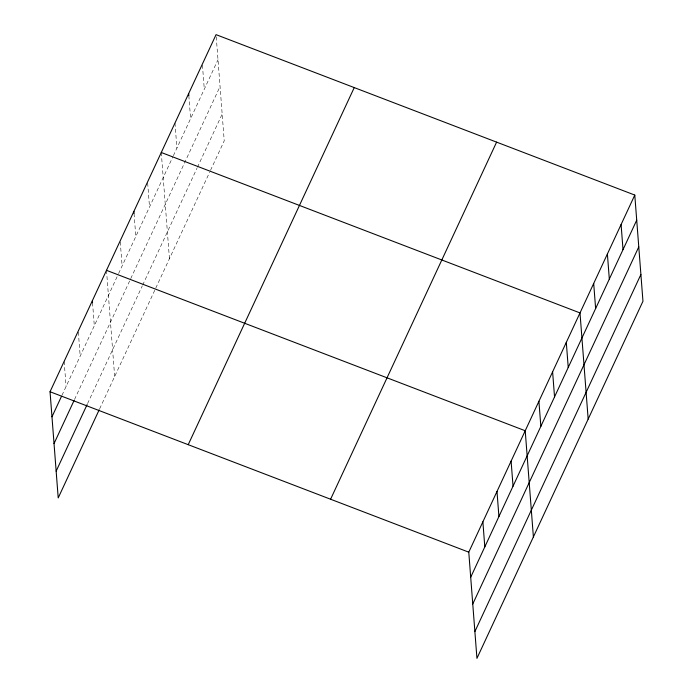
<?xml version="1.0" encoding="UTF-8"?>
<svg xmlns="http://www.w3.org/2000/svg" width="693" height="693" viewBox="0 0 693 693"><rect width="100%" height="100%" fill="white"/><g stroke="black" fill="none" stroke-linecap="round" stroke-linejoin="round"><path stroke-width="0.52" stroke-dasharray="3.46 2.6" d="M61.989 395.287L118.139 274.506M118.581 273.553L172.929 156.661M173.371 155.717L217.992 59.728M74.515 399.523L220.053 86.495M87.561 403.603L142.204 286.079M142.645 285.126L196.985 168.243M197.427 167.29L222.176 114.068M99.636 408.827L154.868 290.038M155.752 288.132L209.65 172.193M210.533 170.296L224.229 140.835L216.147 35.698M202.443 65.159L204.296 89.189M188.834 95.66L190.601 118.65M174.974 123.033L176.906 148.111M161.278 152.495L169.447 258.671M147.661 182.995L149.506 207.034M134.044 213.505L135.811 236.495M120.27 241.918L122.115 265.956M106.488 270.331L114.657 376.516M92.541 302.772L94.309 325.762M78.344 332.086L80.197 356.115M64.154 361.391L66.086 386.469"/><path stroke-width="1.04" d="M99.186 409.806L58.212 497.929L50.043 391.744L216.06 34.65L634.788 195.071L642.957 301.256L476.94 658.35L468.771 552.165L634.788 195.071M51.975 416.822L61.53 396.266M54.028 443.589L74.064 400.502M56.15 471.162L87.11 404.582M188.219 444.681L354.244 87.587M330.587 499.229L496.604 142.134M470.694 577.252L636.72 220.157M472.756 604.01L638.773 246.916M474.878 631.583L640.895 274.497M161.278 152.495L579.998 312.915L588.166 419.1M106.488 270.331L525.216 430.751L533.385 536.936M50.043 391.744L468.771 552.165M621.093 224.532L623.016 249.619M607.397 253.993L609.32 279.08M593.693 283.454L595.625 308.532M566.302 342.377L568.234 367.455M552.607 371.838L554.539 396.916M538.911 401.29L540.843 426.377M511.105 461.105L513.037 486.191M496.994 491.458L498.917 516.545M482.882 521.812L484.805 546.898M188.669 93.572L188.834 95.66M133.879 211.408L134.044 213.505M92.377 300.684L92.541 302.772"/></g></svg>
